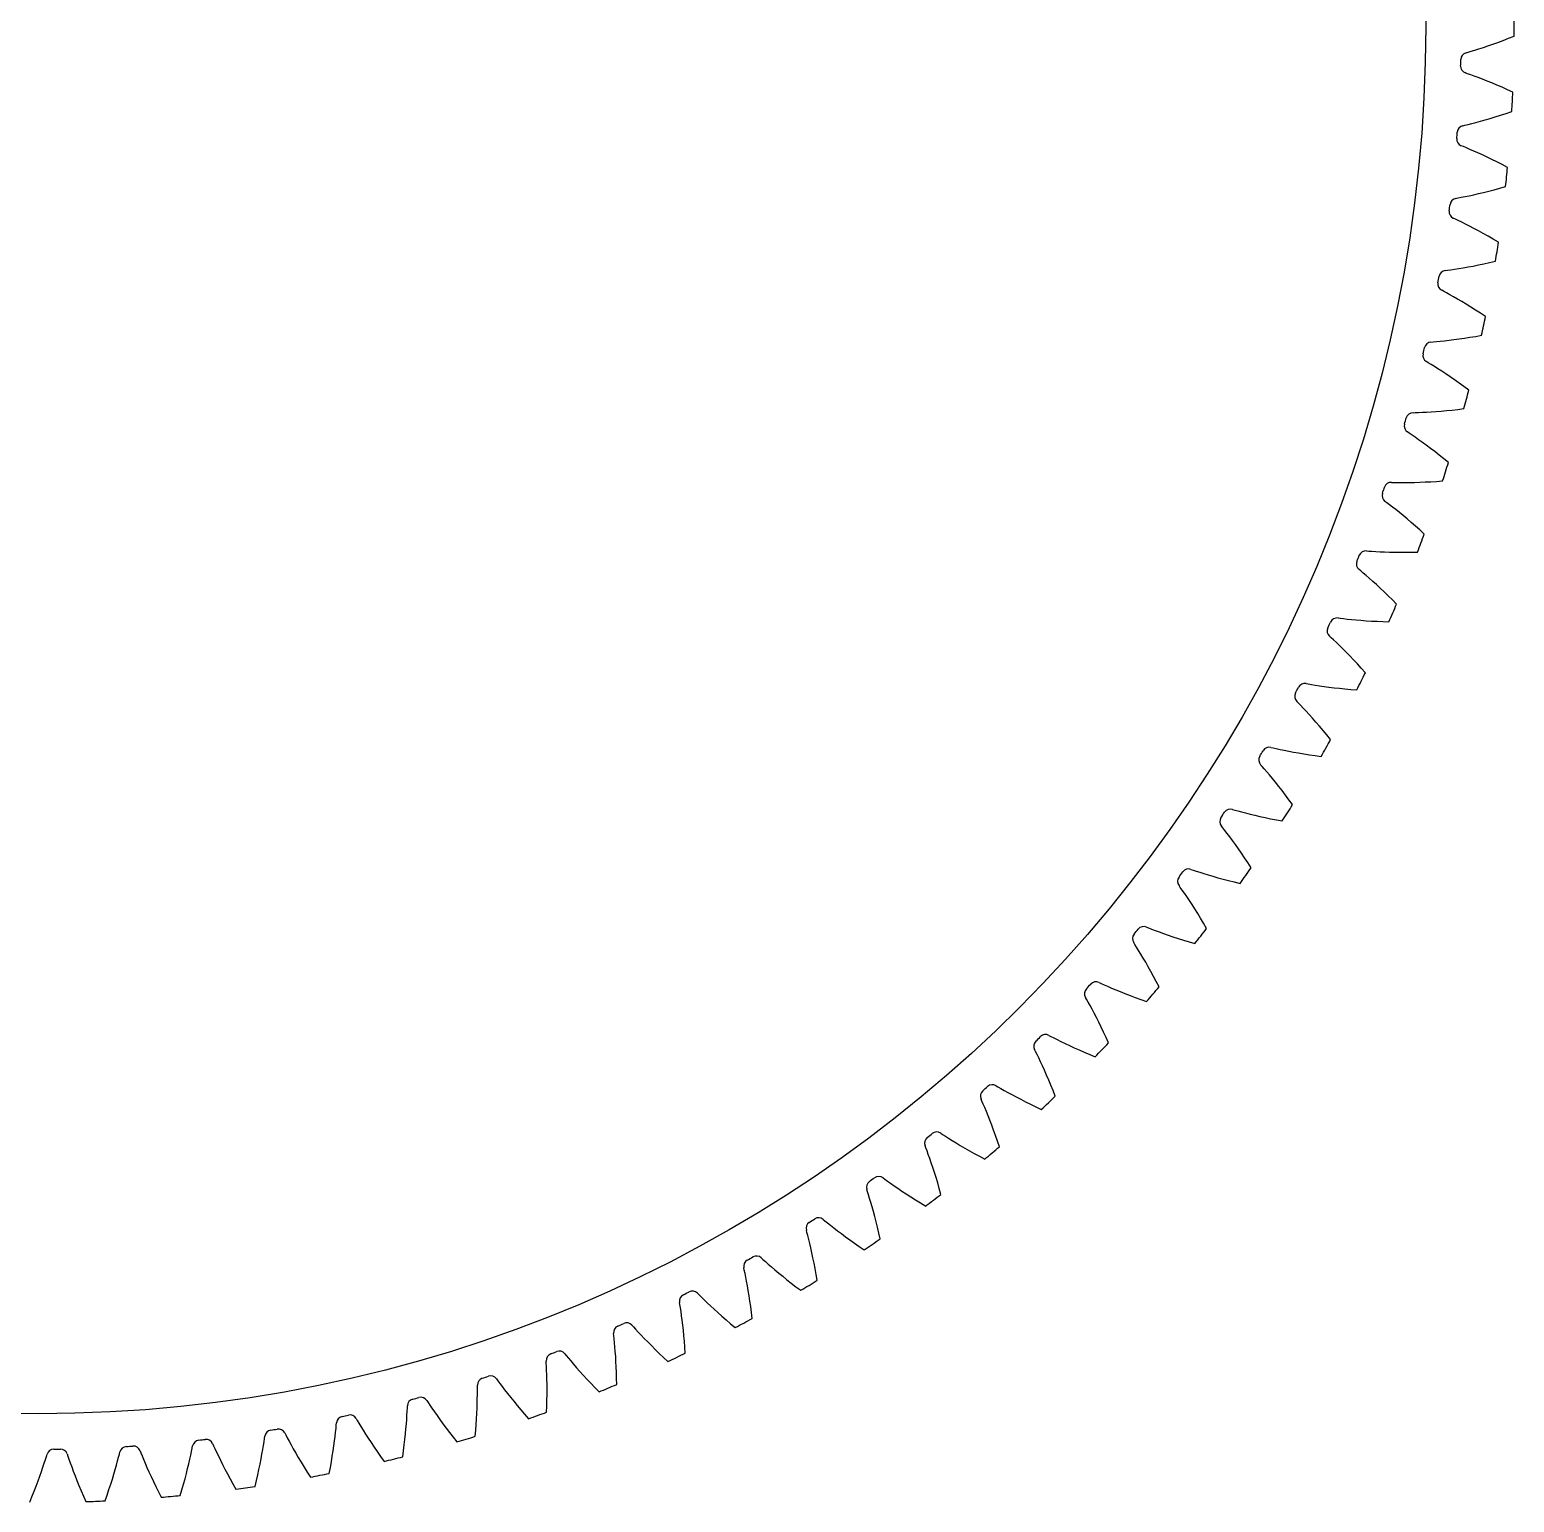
# Model space of a CAD drawing. Header units: millimetres. Extents: x -125 to 125, y -125 to 125.
# Drawn here: x -0.8 to 125, y -125 to -0.3 of the extents above; entities that cross this region are included whole.
import ezdxf

# ---------------------------------------------------------------- set-up
doc = ezdxf.new("R2010")
doc.units = ezdxf.units.MM

msp = doc.modelspace()

# ---------------------------------------------------------------- linework, layer by layer
at = {"layer": 'bore'}
msp.add_circle((0, 0), 117.5, dxfattribs=at)
at = {"layer": 'thin_ring_external'}
for p, q in [((123.612811, -1.34759), (124.059727, -1.180856)), ((124.059727, -1.180856), (124.521616, -1.002841)), ((124.521616, -1.002841), (124.997353, -0.813528)), ((120.908862, -2.237969), (121.090139, -2.182306)), ((121.090139, -2.182306), (121.355124, -2.103502)), ((121.355124, -2.103502), (121.664765, -2.008683)), ((121.664765, -2.008683), (122.00749, -1.90036)), ((122.00749, -1.90036), (122.377096, -1.779643)), ((122.377096, -1.779643), (122.769608, -1.647098)), ((122.769608, -1.647098), (123.182217, -1.503028)), ((123.182217, -1.503028), (123.612811, -1.34759)), ((121.043614, -4.003475), (120.865415, -3.938628)), ((121.304229, -4.095706), (121.043614, -4.003475)), ((121.608625, -4.206212), (121.304229, -4.095706)), ((121.945371, -4.331894), (121.608625, -4.206212)), ((122.308331, -4.471326), (121.945371, -4.331894)), ((122.693564, -4.623739), (122.308331, -4.471326)), ((123.098279, -4.78869), (122.693564, -4.623739)), ((123.520374, -4.965911), (123.098279, -4.78869)), ((123.958193, -5.155248), (123.520374, -4.965911)), ((124.41039, -5.356615), (123.958193, -5.155248)), ((124.87584, -5.569973), (124.41039, -5.356615)), ((123.382756, -7.657576), (123.837603, -7.513879)), ((123.837603, -7.513879), (124.307979, -7.35968)), ((124.307979, -7.35968), (124.792762, -7.194906)), ((120.636871, -8.408728), (120.820754, -8.362394)), ((120.820754, -8.362394), (121.089417, -8.297223)), ((121.089417, -8.297223), (121.403496, -8.218338)), ((121.403496, -8.218338), (121.751304, -8.127656)), ((121.751304, -8.127656), (122.126592, -8.025969)), ((122.126592, -8.025969), (122.52536, -7.913639)), ((122.52536, -7.913639), (122.944788, -7.790825)), ((122.944788, -7.790825), (123.382756, -7.657576)), ((120.6813, -10.178811), (120.506644, -10.10495)), ((120.936865, -10.28423), (120.6813, -10.178811)), ((121.235222, -10.410134), (120.936865, -10.28423)), ((121.565111, -10.552846), (121.235222, -10.410134)), ((121.920478, -10.710629), (121.565111, -10.552846)), ((122.297426, -10.882514), (121.920478, -10.710629)), ((122.693191, -11.067914), (122.297426, -10.882514)), ((123.105686, -11.266457), (122.693191, -11.067914)), ((123.533267, -11.477902), (123.105686, -11.266457)), ((123.974592, -11.702096), (123.533267, -11.477902)), ((124.42854, -11.938941), (123.974592, -11.702096)), ((122.83081, -13.947584), (123.292401, -13.827299)), ((123.292401, -13.827299), (123.770037, -13.697319)), ((123.770037, -13.697319), (124.2626, -13.557513)), ((120.050152, -14.55755), (120.236162, -14.520665)), ((120.236162, -14.520665), (120.507801, -14.469297)), ((120.507801, -14.469297), (120.825499, -14.406552)), ((120.825499, -14.406552), (121.177484, -14.333748)), ((121.177484, -14.333748), (121.557474, -14.251356)), ((121.557474, -14.251356), (121.961458, -14.159534)), ((121.961458, -14.159534), (122.386609, -14.058296)), ((122.386609, -14.058296), (122.83081, -13.947584)), ((120.004142, -16.327593), (119.833485, -16.24491)), ((120.253991, -16.445923), (120.004142, -16.327593)), ((120.54553, -16.586897), (120.253991, -16.445923)), ((120.867702, -16.746267), (120.54553, -16.586897)), ((121.214549, -16.92199), (120.867702, -16.746267)), ((121.582228, -17.112898), (121.214549, -16.92199)), ((121.96801, -17.318264), (121.582228, -17.112898)), ((122.36983, -17.53761), (121.96801, -17.318264)), ((122.786056, -17.770612), (122.36983, -17.53761)), ((123.215358, -18.017047), (122.786056, -17.770612)), ((123.656621, -18.276763), (123.215358, -18.017047)), ((121.958412, -20.201204), (122.425543, -20.104645)), ((122.425543, -20.104645), (122.909192, -19.999224)), ((122.909192, -19.999224), (123.408252, -19.88475)), ((119.150237, -20.668392), (119.337887, -20.641054)), ((119.337887, -20.641054), (119.611795, -20.603623)), ((119.611795, -20.603623), (119.932282, -20.557182)), ((119.932282, -20.557182), (120.287525, -20.502445)), ((120.287525, -20.502445), (120.671227, -20.439562)), ((120.671227, -20.439562), (121.079372, -20.368488)), ((121.079372, -20.368488), (121.509138, -20.289091)), ((121.509138, -20.289091), (121.958412, -20.201204)), ((119.013907, -22.433777), (118.847695, -22.342488)), ((119.257388, -22.56471), (119.013907, -22.433777)), ((119.541348, -22.720387), (119.257388, -22.56471)), ((119.854963, -22.895999), (119.541348, -22.720387)), ((120.192385, -23.089203), (119.854963, -22.895999)), ((120.549837, -23.298636), (120.192385, -23.089203)), ((120.924629, -23.523432), (120.549837, -23.298636)), ((121.314724, -23.763009), (120.924629, -23.523432)), ((121.718511, -24.01696), (121.314724, -23.763009)), ((122.13467, -24.284995), (121.718511, -24.01696)), ((122.562096, -24.566902), (122.13467, -24.284995)), ((120.314663, -26.466953), (120.767839, -26.402122)), ((120.767839, -26.402122), (121.23929, -26.329541)), ((121.23929, -26.329541), (121.727692, -26.248952)), ((121.727692, -26.248952), (122.231946, -26.16011)), ((117.939471, -26.725314), (118.128273, -26.707592)), ((118.128273, -26.707592), (118.403735, -26.684196)), ((118.403735, -26.684196), (118.726175, -26.654179)), ((118.726175, -26.654179), (119.08375, -26.617653)), ((119.08375, -26.617653), (119.470162, -26.574445)), ((119.470162, -26.574445), (119.881403, -26.524303)), ((119.881403, -26.524303), (120.314663, -26.466953)), ((117.713178, -28.481434), (117.551844, -28.381778)), ((117.949656, -28.624629), (117.713178, -28.481434)), ((118.225297, -28.794601), (117.949656, -28.624629)), ((118.529536, -28.985998), (118.225297, -28.794601)), ((118.856652, -29.196179), (118.529536, -28.985998)), ((119.202944, -29.42359), (118.856652, -29.196179)), ((119.565769, -29.667231), (119.202944, -29.42359)), ((119.943123, -29.926414), (119.565769, -29.667231)), ((120.333416, -30.200651), (119.943123, -29.926414)), ((120.735346, -30.489585), (120.333416, -30.200651)), ((121.14782, -30.79295), (120.735346, -30.489585)), ((116.610476, -32.704453), (116.886773, -32.695153)), ((116.886773, -32.695153), (117.210325, -32.68164)), ((117.210325, -32.68164), (117.569299, -32.663419)), ((117.569299, -32.663419), (117.957413, -32.639997)), ((117.957413, -32.639997), (118.370678, -32.610919)), ((118.370678, -32.610919), (118.806301, -32.575767)), ((118.806301, -32.575767), (119.262196, -32.534159)), ((119.262196, -32.534159), (119.736739, -32.485745)), ((119.736739, -32.485745), (120.228618, -32.4302)), ((120.228618, -32.4302), (120.736751, -32.367221)), ((116.421016, -32.712511), (116.610476, -32.704453)), ((116.105349, -34.454786), (115.949314, -34.347022)), ((116.334207, -34.609869), (116.105349, -34.454786)), ((116.600809, -34.793694), (116.334207, -34.609869)), ((116.894878, -35.000376), (116.600809, -34.793694)), ((117.210836, -35.226985), (116.894878, -35.000376)), ((117.545065, -35.471782), (117.210836, -35.226985)), ((117.894976, -35.733631), (117.545065, -35.471782)), ((118.258604, -36.011743), (117.894976, -35.733631)), ((118.634384, -36.305551), (118.258604, -36.011743)), ((119.021037, -36.614632), (118.634384, -36.305551)), ((119.417483, -36.938662), (119.021037, -36.614632)), ((114.598831, -38.614366), (114.788455, -38.615992)), ((114.788455, -38.615992), (115.064867, -38.620812)), ((115.064867, -38.620812), (115.388687, -38.623837)), ((115.388687, -38.623837), (115.748123, -38.623969)), ((115.748123, -38.623969), (116.136926, -38.620396)), ((116.136926, -38.620396), (116.551138, -38.612457)), ((116.551138, -38.612457), (116.987987, -38.599594)), ((116.987987, -38.599594), (117.445412, -38.581319)), ((117.445412, -38.581319), (117.921807, -38.557199)), ((117.921807, -38.557199), (118.415881, -38.526841)), ((118.415881, -38.526841), (118.926567, -38.48989)), ((114.194614, -40.33825), (114.044285, -40.222659)), ((114.415255, -40.504816), (114.194614, -40.33825)), ((114.672123, -40.702015), (114.415255, -40.504816)), ((114.955256, -40.923442), (114.672123, -40.702015)), ((115.259231, -41.165889), (114.955256, -40.923442)), ((115.580524, -41.427432), (115.259231, -41.165889)), ((115.916608, -41.706806), (115.580524, -41.427432)), ((116.265561, -42.003123), (115.916608, -41.706806)), ((116.62585, -42.315735), (116.265561, -42.003123)), ((116.996216, -42.644155), (116.62585, -42.315735)), ((117.3756, -42.988005), (116.996216, -42.644155)), ((112.477671, -44.41548), (112.666965, -44.426787)), ((112.666965, -44.426787), (112.94277, -44.445714)), ((112.94277, -44.445714), (113.266013, -44.465269)), ((113.266013, -44.465269), (113.624973, -44.483755)), ((113.624973, -44.483755), (114.013452, -44.500038)), ((114.013452, -44.500038), (114.427528, -44.51326)), ((114.427528, -44.51326), (114.864465, -44.522719)), ((114.864465, -44.522719), (115.322226, -44.527824)), ((115.322226, -44.527824), (115.799232, -44.52806)), ((115.799232, -44.52806), (116.294211, -44.522971)), ((116.294211, -44.522971), (116.806117, -44.512144)), ((111.985959, -46.116476), (111.841728, -45.99336)), ((112.197807, -46.294091), (111.985959, -46.116476)), ((112.444271, -46.504148), (112.197807, -46.294091)), ((112.715728, -46.739743), (112.444271, -46.504148)), ((113.006927, -46.997395), (112.715728, -46.739743)), ((113.314446, -47.275002), (113.006927, -46.997395)), ((113.635828, -47.571172), (113.314446, -47.275002)), ((113.969195, -47.884921), (113.635828, -47.571172)), ((114.313051, -48.215522), (113.969195, -47.884921)), ((114.666165, -48.562424), (114.313051, -48.215522)), ((115.027497, -48.925197), (114.666165, -48.562424)), ((110.063069, -50.100719), (110.251539, -50.121677)), ((110.251539, -50.121677), (110.526018, -50.154662)), ((110.526018, -50.154662), (110.847841, -50.190697)), ((110.847841, -50.190697), (111.205389, -50.227487)), ((111.205389, -50.227487), (111.59253, -50.263585)), ((111.59253, -50.263585), (112.005391, -50.297932)), ((112.005391, -50.297932), (112.441274, -50.32969)), ((112.441274, -50.32969), (112.898178, -50.358162)), ((112.898178, -50.358162), (113.374549, -50.382754)), ((113.374549, -50.382754), (113.869143, -50.402944)), ((113.869143, -50.402944), (114.380934, -50.41827)), ((109.485145, -51.774389), (109.347389, -51.644069)), ((109.687648, -51.96259), (109.485145, -51.774389)), ((109.923065, -52.184957), (109.687648, -51.96259)), ((110.182137, -52.434106), (109.923065, -52.184957)), ((110.459801, -52.70629), (110.182137, -52.434106)), ((110.752744, -52.999238), (110.459801, -52.70629)), ((111.058584, -53.311431), (110.752744, -52.999238)), ((111.375496, -53.641792), (111.058584, -53.311431)), ((111.702023, -53.98952), (111.375496, -53.641792)), ((112.036964, -54.354), (111.702023, -53.98952)), ((112.379301, -54.73475), (112.036964, -54.354)), ((107.361326, -55.655251), (107.54848, -55.685805)), ((107.54848, -55.685805), (107.820916, -55.732762)), ((107.820916, -55.732762), (108.140479, -55.785183)), ((108.140479, -55.785183), (108.495682, -55.840181)), ((108.495682, -55.840181), (108.880475, -55.896)), ((108.880475, -55.896), (109.291044, -55.951383)), ((109.291044, -55.951383), (109.724737, -56.005356)), ((109.724737, -56.005356), (110.179591, -56.05712)), ((110.179591, -56.05712), (110.654085, -56.106004)), ((110.654085, -56.106004), (111.147003, -56.151423)), ((111.147003, -56.151423), (111.657344, -56.192861)), ((106.698697, -57.297229), (106.567774, -57.160045)), ((106.891326, -57.495524), (106.698697, -57.297229)), ((107.115081, -57.729622), (106.891326, -57.495524)), ((107.361094, -57.991674), (107.115081, -57.729622)), ((107.624498, -58.277681), (107.361094, -57.991674)), ((107.902101, -58.585204), (107.624498, -58.277681)), ((108.191601, -58.912607), (107.902101, -58.585204)), ((108.491231, -59.258719), (108.191601, -58.912607)), ((108.799577, -59.622665), (108.491231, -59.258719)), ((109.11547, -60.003772), (108.799577, -59.622665)), ((109.437919, -60.401505), (109.11547, -60.003772)), ((104.379489, -61.064585), (104.564839, -61.104655)), ((104.564839, -61.104655), (104.834522, -61.165462)), ((104.834522, -61.165462), (105.150992, -61.234131)), ((105.150992, -61.234131), (105.502923, -61.307195)), ((105.502923, -61.307195), (105.884364, -61.382588)), ((105.884364, -61.382588), (106.291569, -61.458863)), ((106.291569, -61.458863), (106.721941, -61.53491)), ((106.721941, -61.53491), (107.173558, -61.609832)), ((107.173558, -61.609832), (107.644937, -61.68288)), ((103.633884, -62.670587), (103.510137, -62.526897)), ((103.816136, -62.878459), (103.633884, -62.670587)), ((104.027647, -63.123676), (103.816136, -62.878459)), ((107.644937, -61.68288), (108.134893, -61.753408)), ((108.134893, -61.753408), (108.642452, -61.82085)), ((104.259959, -63.397949), (104.027647, -63.123676)), ((104.508415, -63.697032), (104.259959, -63.397949)), ((104.769953, -64.018329), (104.508415, -63.697032)), ((105.042358, -64.360086), (104.769953, -64.018329)), ((105.323925, -64.721046), (105.042358, -64.360086)), ((105.613286, -65.100262), (105.323925, -64.721046)), ((105.909307, -65.497001), (105.613286, -65.100262)), ((101.125338, -66.314609), (101.3084, -66.36409)), ((101.3084, -66.36409), (101.574627, -66.438588)), ((101.574627, -66.438588), (101.887177, -66.523327)), ((101.887177, -66.523327), (102.234919, -66.614265)), ((102.234919, -66.614265), (102.612012, -66.709037)), ((106.211027, -65.91068), (105.909307, -65.497001)), ((100.298702, -67.880444), (100.182453, -67.730623)), ((100.470103, -68.097351), (100.298702, -67.880444)), ((102.612012, -66.709037), (103.014792, -66.806004)), ((103.014792, -66.806004), (103.440719, -66.903927)), ((103.440719, -66.903927), (103.887921, -67.001811)), ((103.887921, -67.001811), (104.354956, -67.098833)), ((104.354956, -67.098833), (104.840671, -67.194286)), ((104.840671, -67.194286), (105.344125, -67.287557)), ((100.668816, -68.353049), (100.470103, -68.097351)), ((100.886821, -68.638825), (100.668816, -68.353049)), ((101.119681, -68.950204), (100.886821, -68.638825)), ((101.364473, -69.284436), (101.119681, -68.950204)), ((101.619072, -69.639657), (101.364473, -69.284436)), ((101.881841, -70.014523), (101.619072, -69.639657)), ((102.151461, -70.408019), (101.881841, -70.014523)), ((102.426839, -70.819356), (102.151461, -70.408019)), ((97.607362, -71.391625), (97.787659, -71.450389)), ((97.787659, -71.450389), (98.049735, -71.538383)), ((98.049735, -71.538383), (98.357551, -71.638971)), ((98.357551, -71.638971), (98.700195, -71.747546)), ((102.707042, -71.247901), (102.426839, -70.819356)), ((96.701852, -72.91321), (96.593405, -72.757648)), ((96.861954, -73.138585), (96.701852, -72.91321)), ((98.700195, -71.747546), (99.071958, -71.861449)), ((99.071958, -71.861449), (99.469261, -71.978856)), ((99.469261, -71.978856), (99.889632, -72.098399)), ((99.889632, -72.098399), (100.331253, -72.21899)), ((100.331253, -72.21899), (100.792725, -72.339732)), ((100.792725, -72.339732), (101.272933, -72.459862)), ((101.272933, -72.459862), (101.770967, -72.578718)), ((97.047353, -73.404096), (96.861954, -73.138585)), ((97.25048, -73.700631), (97.047353, -73.404096)), ((97.467138, -74.023494), (97.25048, -73.700631)), ((97.694545, -74.369789), (97.467138, -74.023494)), ((97.930674, -74.737547), (97.694545, -74.369789)), ((98.173959, -75.12534), (97.930674, -74.737547)), ((98.423135, -75.53209), (98.173959, -75.12534)), ((93.83474, -76.282389), (94.011801, -76.350282)), ((94.011801, -76.350282), (94.269042, -76.451543)), ((94.269042, -76.451543), (94.57132, -76.567717)), ((94.57132, -76.567717), (94.907974, -76.693646)), ((94.907974, -76.693646), (95.273436, -76.826383)), ((98.67715, -75.956952), (98.423135, -75.53209)), ((98.935107, -76.399245), (98.67715, -75.956952)), ((92.852718, -77.755752), (92.752356, -77.594857)), ((93.001104, -77.989009), (92.852718, -77.755752)), ((95.273436, -76.826383), (95.664225, -76.963923)), ((95.664225, -76.963923), (96.077945, -77.104775)), ((96.077945, -77.104775), (96.512832, -77.247758)), ((96.512832, -77.247758), (96.967537, -77.391906)), ((96.967537, -77.391906), (97.440984, -77.536399)), ((97.440984, -77.536399), (97.9323, -77.680529)), ((93.172703, -78.26364), (93.001104, -77.989009)), ((93.360425, -78.57016), (93.172703, -78.26364)), ((93.560314, -78.903664), (93.360425, -78.57016)), ((93.769742, -79.261119), (93.560314, -78.903664)), ((93.986785, -79.640454), (93.769742, -79.261119)), ((94.209952, -80.040164), (93.986785, -79.640454)), ((94.438035, -80.459107), (94.209952, -80.040164)), ((94.670025, -80.896384), (94.438035, -80.459107)), ((89.817314, -80.97414), (89.990677, -81.050986)), ((89.990677, -81.050986), (90.242412, -81.16525)), ((90.242412, -81.16525), (90.538364, -81.296706)), ((90.538364, -81.296706), (90.868149, -81.439661)), ((90.868149, -81.439661), (91.226356, -81.590885)), ((91.226356, -81.590885), (91.609613, -81.748201)), ((91.609613, -81.748201), (92.015601, -81.909993)), ((94.905061, -81.351272), (94.670025, -80.896384)), ((88.761342, -82.395439), (88.669326, -82.229629)), ((88.897624, -82.635968), (88.761342, -82.395439)), ((89.054977, -82.919003), (88.897624, -82.635968)), ((89.226802, -83.234708), (89.054977, -82.919003)), ((92.015601, -81.909993), (92.442621, -82.074995)), ((92.442621, -82.074995), (92.889371, -82.242172)), ((92.889371, -82.242172), (93.354823, -82.410651)), ((93.354823, -82.410651), (93.838139, -82.57968)), ((89.409402, -83.577984), (89.226802, -83.234708)), ((89.600305, -83.945666), (89.409402, -83.577984)), ((89.797696, -84.335589), (89.600305, -83.945666)), ((85.565565, -85.454639), (85.734778, -85.540237)), ((90.000162, -84.746172), (89.797696, -84.335589)), ((90.206556, -85.176215), (90.000162, -84.746172)), ((90.415916, -85.624767), (90.206556, -85.176215)), ((84.438398, -86.820166), (84.354968, -86.649874)), ((85.734778, -85.540237), (85.98035, -85.667206)), ((85.98035, -85.667206), (86.269204, -85.813602)), ((86.269204, -85.813602), (86.591259, -85.973209)), ((86.591259, -85.973209), (86.941278, -86.142527)), ((86.941278, -86.142527), (87.316002, -86.319206)), ((87.316002, -86.319206), (87.713199, -86.501517)), ((87.713199, -86.501517), (88.131236, -86.688108)), ((88.131236, -86.688108), (88.568868, -86.877879)), ((90.627418, -86.091063), (90.415916, -85.624767)), ((84.56222, -87.06734), (84.438398, -86.820166)), ((84.704916, -87.35804), (84.56222, -87.06734)), ((84.860397, -87.682107), (84.704916, -87.35804)), ((85.025231, -88.034259), (84.860397, -87.682107)), ((85.197111, -88.411209), (85.025231, -88.034259)), ((88.568868, -86.877879), (89.025111, -87.069904)), ((89.025111, -87.069904), (89.499165, -87.263391)), ((85.374335, -88.810701), (85.197111, -88.411209)), ((85.555572, -89.231088), (85.374335, -88.810701)), ((85.739738, -89.671107), (85.555572, -89.231088)), ((81.090585, -89.712197), (81.255207, -89.806323)), ((81.255207, -89.806323), (81.493975, -89.945665)), ((81.493975, -89.945665), (81.774977, -90.10662)), ((81.774977, -90.10662), (82.088463, -90.282463)), ((82.088463, -90.282463), (82.429379, -90.469432)), ((82.429379, -90.469432), (82.794593, -90.665014)), ((85.925922, -90.129765), (85.739738, -89.671107)), ((86.113339, -90.606252), (85.925922, -90.129765)), ((79.895164, -91.018389), (79.820538, -90.844059)), ((80.006204, -91.271562), (79.895164, -91.018389)), ((80.13387, -91.569169), (80.006204, -91.271562)), ((80.272602, -91.900753), (80.13387, -91.569169)), ((82.794593, -90.665014), (83.181963, -90.867369)), ((83.181963, -90.867369), (83.589928, -91.075062)), ((83.589928, -91.075062), (84.017299, -91.28693)), ((84.017299, -91.28693), (84.463141, -91.502001)), ((84.463141, -91.502001), (84.926698, -91.719442)), ((80.419239, -92.260862), (80.272602, -91.900753)), ((80.571647, -92.646097), (80.419239, -92.260862)), ((80.728242, -93.054117), (80.571647, -92.646097)), ((80.887778, -93.483209), (80.728242, -93.054117)), ((76.404049, -93.735706), (76.56365, -93.838115)), ((76.56365, -93.838115), (76.794992, -93.989467)), ((76.794992, -93.989467), (77.067409, -94.16456)), ((77.067409, -94.16456), (77.371507, -94.356181)), ((81.049236, -93.932059), (80.887778, -93.483209)), ((81.211757, -94.399624), (81.049236, -93.932059)), ((75.143492, -94.979155), (75.077865, -94.801242)), ((75.24146, -95.237668), (75.143492, -94.979155)), ((75.353764, -95.541406), (75.24146, -95.237668)), ((75.475383, -95.87964), (75.353764, -95.541406)), ((77.371507, -94.356181), (77.702432, -94.560313)), ((77.702432, -94.560313), (78.057183, -94.774288)), ((78.057183, -94.774288), (78.433715, -94.996158)), ((78.433715, -94.996158), (78.830543, -95.224411)), ((78.830543, -95.224411), (79.246539, -95.457825)), ((79.246539, -95.457825), (79.680818, -95.69538)), ((81.3746, -94.885059), (81.211757, -94.399624)), ((75.603442, -96.246767), (75.475383, -95.87964)), ((75.735981, -96.639281), (75.603442, -96.246767)), ((75.871538, -97.054765), (75.735981, -96.639281)), ((79.680818, -95.69538), (80.132667, -95.936206)), ((71.518183, -97.51467), (71.672347, -97.625094)), ((71.672347, -97.625094), (71.895659, -97.788061)), ((71.895659, -97.788061), (72.158781, -97.976835)), ((72.158781, -97.976835), (72.452698, -98.183733)), ((76.008956, -97.491444), (75.871538, -97.054765)), ((76.147285, -97.947952), (76.008956, -97.491444)), ((76.28572, -98.423206), (76.147285, -97.947952)), ((70.19578, -98.692132), (70.139323, -98.511099)), ((70.28042, -98.95531), (70.19578, -98.692132)), ((70.377068, -99.264385), (70.28042, -98.95531)), ((70.481259, -99.608388), (70.377068, -99.264385)), ((72.452698, -98.183733), (72.772768, -98.404497)), ((72.772768, -98.404497), (73.11613, -98.636307)), ((73.11613, -98.636307), (73.480843, -98.877113)), ((73.480843, -98.877113), (73.865498, -99.125331)), ((73.865498, -99.125331), (74.269033, -99.379681)), ((76.423564, -98.916322), (76.28572, -98.423206)), ((70.590405, -99.981575), (70.481259, -99.608388)), ((70.702729, -100.380345), (70.590405, -99.981575)), ((70.816894, -100.802209), (70.702729, -100.380345)), ((74.269033, -99.379681), (74.690615, -99.639101)), ((74.690615, -99.639101), (75.129579, -99.902685)), ((66.445735, -101.039228), (66.594059, -101.15738)), ((66.594059, -101.15738), (66.808759, -101.331537)), ((66.808759, -101.331537), (67.061898, -101.5335)), ((67.061898, -101.5335), (67.344867, -101.755136)), ((67.344867, -101.755136), (67.653248, -101.991954)), ((70.931836, -101.245334), (70.816894, -100.802209)), ((71.046675, -101.70831), (70.931836, -101.245334)), ((71.160662, -102.190012), (71.046675, -101.70831)), ((65.064934, -102.147632), (65.017795, -101.963953)), ((65.136026, -102.414788), (65.064934, -102.147632)), ((65.216767, -102.728395), (65.136026, -102.414788)), ((65.303257, -103.07727), (65.216767, -102.728395)), ((65.393205, -103.455543), (65.303257, -103.07727)), ((67.653248, -101.991954), (67.984326, -102.240994)), ((67.984326, -102.240994), (68.336267, -102.500109)), ((68.336267, -102.500109), (68.707746, -102.767644)), ((68.707746, -102.767644), (69.097768, -103.042267)), ((69.097768, -103.042267), (69.505554, -103.322875)), ((71.273148, -102.689524), (71.160662, -102.190012)), ((61.199937, -104.300187), (61.342035, -104.425759)), ((65.485021, -103.859528), (65.393205, -103.455543)), ((65.577497, -104.286671), (65.485021, -103.859528)), ((65.669662, -104.735087), (65.577497, -104.286671)), ((69.505554, -103.322875), (69.930486, -103.608528)), ((59.764342, -105.33664), (59.726643, -105.150794)), ((59.8217, -105.607078), (59.764342, -105.33664)), ((59.886322, -105.924399), (59.8217, -105.607078)), ((61.342035, -104.425759), (61.547562, -104.610651)), ((61.547562, -104.610651), (61.790059, -104.825276)), ((61.790059, -104.825276), (62.061342, -105.061071)), ((62.061342, -105.061071), (62.357228, -105.313327)), ((62.357228, -105.313327), (62.675159, -105.578947)), ((62.675159, -105.578947), (63.01341, -105.855694)), ((65.760712, -105.203322), (65.669662, -104.735087)), ((65.849955, -105.690217), (65.760712, -105.203322)), ((59.954886, -106.277235), (59.886322, -105.924399)), ((60.025402, -106.659607), (59.954886, -106.277235)), ((60.096471, -107.067753), (60.025402, -106.659607)), ((63.01341, -105.855694), (63.370744, -106.141847)), ((63.370744, -106.141847), (63.746234, -106.436027)), ((63.746234, -106.436027), (64.139161, -106.737091)), ((64.139161, -106.737091), (64.548953, -107.044069)), ((65.936788, -106.194821), (65.849955, -105.690217)), ((54.307832, -108.250837), (54.279671, -108.063309)), ((55.794476, -107.289038), (55.929977, -107.421702)), ((55.929977, -107.421702), (56.125795, -107.616847)), ((56.125795, -107.616847), (56.357017, -107.843574)), ((56.357017, -107.843574), (56.615906, -108.092914)), ((56.615906, -108.092914), (56.898526, -108.359948)), ((60.167015, -107.499061), (60.096471, -107.067753)), ((60.236164, -107.951598), (60.167015, -107.499061)), ((60.303186, -108.423872), (60.236164, -107.951598)), ((54.351306, -108.523851), (54.307832, -108.250837)), ((54.399641, -108.844058), (54.351306, -108.523851)), ((54.450099, -109.199934), (54.399641, -108.844058)), ((54.501, -109.585408), (54.450099, -109.199934)), ((56.898526, -108.359948), (57.202479, -108.641456)), ((57.202479, -108.641456), (57.526158, -108.935113)), ((57.526158, -108.935113), (57.868415, -109.239139)), ((57.868415, -109.239139), (58.228394, -109.552108)), ((60.367452, -108.914688), (60.303186, -108.423872)), ((60.428407, -109.423067), (60.367452, -108.914688)), ((50.243453, -109.997985), (50.372003, -110.137394)), ((50.372003, -110.137394), (50.557602, -110.342284)), ((50.557602, -110.342284), (50.776945, -110.580521)), ((50.776945, -110.580521), (51.022765, -110.842755)), ((54.551135, -109.996651), (54.501, -109.585408)), ((54.599565, -110.430998), (54.551135, -109.996651)), ((54.645517, -110.886476), (54.599565, -110.430998)), ((58.228394, -109.552108), (58.605436, -109.872842)), ((58.605436, -109.872842), (58.999019, -110.200344)), ((48.709638, -110.88262), (48.691089, -110.693898)), ((48.739115, -111.157498), (48.709638, -110.88262)), ((48.771038, -111.479755), (48.739115, -111.157498)), ((48.803259, -111.837743), (48.771038, -111.479755)), ((48.83441, -112.225314), (48.803259, -111.837743)), ((51.022765, -110.842755), (51.291381, -111.123872)), ((51.291381, -111.123872), (51.580564, -111.420532)), ((51.580564, -111.420532), (51.888827, -111.730333)), ((51.888827, -111.730333), (52.215113, -112.051439)), ((54.688337, -111.361555), (54.645517, -110.886476)), ((54.727457, -111.855013), (54.688337, -111.361555)), ((54.762374, -112.365842), (54.727457, -111.855013)), ((42.984367, -113.225123), (42.975478, -113.0357)), ((44.561351, -112.41996), (44.682615, -112.565751)), ((44.682615, -112.565751), (44.85751, -112.77985)), ((44.85751, -112.77985), (45.064402, -113.028976)), ((45.064402, -113.028976), (45.296512, -113.303419)), ((48.863482, -112.63858), (48.83441, -112.225314)), ((48.889671, -113.074833), (48.863482, -112.63858)), ((48.912306, -113.532063), (48.889671, -113.074833)), ((52.215113, -112.051439), (52.558643, -112.38238)), ((52.558643, -112.38238), (52.918816, -112.721947)), ((52.918816, -112.721947), (53.295163, -113.069119)), ((42.99977, -113.501148), (42.984367, -113.225123)), ((43.015196, -113.824614), (42.99977, -113.501148)), ((43.029096, -114.183781), (43.015196, -113.824614)), ((43.040417, -114.572436), (43.029096, -114.183781)), ((45.296512, -113.303419), (45.550424, -113.597885)), ((45.550424, -113.597885), (45.824082, -113.908924)), ((45.824082, -113.908924), (46.116123, -114.234062)), ((46.116123, -114.234062), (46.425589, -114.571409)), ((48.930812, -114.00871), (48.912306, -113.532063)), ((48.944685, -114.503521), (48.930812, -114.00871)), ((37.146954, -115.272235), (37.147749, -115.082605)), ((37.148243, -115.548686), (37.146954, -115.272235)), ((37.147133, -115.872518), (37.148243, -115.548686)), ((38.762993, -114.548643), (38.876655, -114.700436)), ((38.876655, -114.700436), (39.04039, -114.923186)), ((39.04039, -114.923186), (39.234292, -115.182552)), ((39.234292, -115.182552), (39.452086, -115.468488)), ((39.452086, -115.468488), (39.690631, -115.775535)), ((43.04835, -114.986648), (43.040417, -114.572436)), ((43.052229, -115.423669), (43.04835, -114.986648)), ((43.051488, -115.881458), (43.052229, -115.423669)), ((46.425589, -114.571409), (46.751772, -114.919459)), ((46.751772, -114.919459), (47.094136, -115.276974)), ((47.094136, -115.276974), (47.452266, -115.642909)), ((48.953473, -115.015466), (48.944685, -114.503521)), ((31.212629, -117.018614), (31.223106, -116.829273)), ((32.863508, -116.378482), (32.96927, -116.535881)), ((32.96927, -116.535881), (33.121418, -116.766701)), ((33.121418, -116.766701), (33.301823, -117.035629)), ((37.120909, -117.034728), (37.134137, -116.620652)), ((37.134137, -116.620652), (37.142675, -116.231926)), ((37.142675, -116.231926), (37.147133, -115.872518)), ((39.690631, -115.775535), (39.94805, -116.100142)), ((39.94805, -116.100142), (40.223108, -116.439767)), ((40.223108, -116.439767), (40.514945, -116.792475)), ((40.514945, -116.792475), (40.822931, -117.156726)), ((43.016858, -117.365028), (43.034222, -116.853302)), ((43.034222, -116.853302), (43.045632, -116.358428)), ((43.045632, -116.358428), (43.051488, -115.881458)), ((26.878285, -117.904704), (26.975873, -118.067297)), ((26.975873, -118.067297), (27.116036, -118.305585)), ((31.130978, -118.364618), (31.159354, -117.976835)), ((31.159354, -117.976835), (31.182157, -117.618123)), ((31.182157, -117.618123), (31.199801, -117.29477)), ((31.199801, -117.29477), (31.212629, -117.018614)), ((33.301823, -117.035629), (33.504733, -117.332313)), ((33.504733, -117.332313), (33.727289, -117.65114)), ((33.727289, -117.65114), (33.967797, -117.988467)), ((33.967797, -117.988467), (34.225156, -118.341694)), ((37.048151, -118.404581), (37.078353, -117.928532)), ((37.078353, -117.928532), (37.102468, -117.471378)), ((37.102468, -117.471378), (37.120909, -117.034728)), ((40.822931, -117.156726), (41.146594, -117.531257)), ((41.146594, -117.531257), (41.485571, -117.915001)), ((19.115383, -119.591749), (19.145116, -119.404463)), ((20.822939, -119.123325), (20.912098, -119.290689)), ((20.912098, -119.290689), (21.039911, -119.535823)), ((25.046601, -119.799785), (25.094741, -119.413956)), ((25.094741, -119.413956), (25.135831, -119.056877)), ((25.135831, -119.056877), (25.169962, -118.734846)), ((25.169962, -118.734846), (25.196874, -118.459706)), ((25.196874, -118.459706), (25.217005, -118.271146)), ((27.116036, -118.305585), (27.282474, -118.583373)), ((27.282474, -118.583373), (27.46997, -118.890032)), ((27.46997, -118.890032), (27.675956, -119.219806)), ((27.675956, -119.219806), (27.898927, -119.568973)), ((31.008486, -119.667944), (31.055912, -119.212617)), ((31.055912, -119.212617), (31.096624, -118.777479)), ((31.096624, -118.777479), (31.130978, -118.364618)), ((34.225156, -118.341694), (34.498603, -118.708843)), ((34.498603, -118.708843), (34.787588, -119.088345)), ((34.787588, -119.088345), (35.091705, -119.478913)), ((35.091705, -119.478913), (35.410646, -119.879465)), ((36.968017, -119.408399), (37.011487, -118.898227)), ((37.011487, -118.898227), (37.048151, -118.404581)), ((6.818788, -120.917693), (6.867467, -120.734416)), ((8.565214, -120.625861), (8.636838, -120.801446)), ((12.862393, -120.999623), (12.92919, -120.682753)), ((12.92919, -120.682753), (12.984023, -120.411791)), ((12.984023, -120.411791), (13.02328, -120.226268)), ((14.713269, -120.031167), (14.793766, -120.202865)), ((14.793766, -120.202865), (14.908896, -120.454205)), ((14.908896, -120.454205), (15.046135, -120.74752)), ((15.046135, -120.74752), (15.201378, -121.071702)), ((18.896881, -120.922407), (18.964659, -120.53954)), ((18.964659, -120.53954), (19.023928, -120.185024)), ((19.023928, -120.185024), (19.074458, -119.865157)), ((19.074458, -119.865157), (19.115383, -119.591749)), ((21.039911, -119.535823), (21.191949, -119.821748)), ((21.191949, -119.821748), (21.363542, -120.137579)), ((21.363542, -120.137579), (21.552421, -120.477441)), ((21.552421, -120.477441), (21.757272, -120.837538)), ((24.857721, -121.095155), (24.928334, -120.642844)), ((24.928334, -120.642844), (24.991212, -120.210353)), ((24.991212, -120.210353), (25.046601, -119.799785)), ((27.898927, -119.568973), (28.137914, -119.93488)), ((28.137914, -119.93488), (28.392257, -120.315513)), ((28.392257, -120.315513), (28.661488, -120.709276)), ((28.661488, -120.709276), (28.945266, -121.114863)), ((30.822731, -121.140246), (30.892193, -120.632959)), ((30.892193, -120.632959), (30.954016, -120.141829)), ((30.954016, -120.141829), (31.008486, -119.667944)), ((0.342126, -122.021809), (0.454817, -121.680496)), ((0.454817, -121.680496), (0.553583, -121.37209)), ((0.553583, -121.37209), (0.635764, -121.108134)), ((0.635764, -121.108134), (0.693738, -120.927582)), ((2.394813, -120.905857), (2.457379, -121.084869)), ((2.457379, -121.084869), (2.546274, -121.346641)), ((2.546274, -121.346641), (2.652884, -121.652423)), ((2.652884, -121.652423), (2.774255, -121.990747)), ((2.774255, -121.990747), (2.90904, -122.355458)), ((6.465714, -122.219128), (6.572186, -121.845169)), ((6.572186, -121.845169), (6.667302, -121.498547)), ((6.667302, -121.498547), (6.750192, -121.185501)), ((6.750192, -121.185501), (6.818788, -120.917693)), ((8.636838, -120.801446), (8.738984, -121.058337)), ((8.738984, -121.058337), (8.861068, -121.358277)), ((8.861068, -121.358277), (8.999556, -121.689962)), ((8.999556, -121.689962), (9.152788, -122.047315)), ((12.600888, -122.132335), (12.697861, -121.729557)), ((12.697861, -121.729557), (12.7851, -121.350649)), ((12.7851, -121.350649), (12.862393, -120.999623)), ((15.201378, -121.071702), (15.372657, -121.420765)), ((15.372657, -121.420765), (15.558854, -121.790852)), ((15.558854, -121.790852), (15.759277, -122.179225)), ((18.642105, -122.206444), (18.735721, -121.758328)), ((18.735721, -121.758328), (18.8206, -121.329611)), ((18.8206, -121.329611), (18.896881, -120.922407)), ((21.757272, -120.837538), (21.977264, -121.215171)), ((21.977264, -121.215171), (22.211839, -121.608294)), ((22.211839, -121.608294), (22.460613, -122.01529)), ((24.692306, -122.052974), (24.779125, -121.565642)), ((24.779125, -121.565642), (24.857721, -121.095155)), ((28.945266, -121.114863), (29.243338, -121.531178)), ((-0.231099, -123.61994), (-0.070175, -123.191367)), ((-0.070175, -123.191367), (0.079152, -122.780631)), ((0.079152, -122.780631), (0.216699, -122.389843)), ((0.216699, -122.389843), (0.342126, -122.021809)), ((2.90904, -122.355458), (3.056522, -122.742606)), ((3.056522, -122.742606), (3.21629, -123.149394)), ((3.21629, -123.149394), (3.388107, -123.573718)), ((6.08131, -123.470485), (6.220141, -123.034254)), ((6.220141, -123.034254), (6.348301, -122.616429)), ((6.348301, -122.616429), (6.465714, -122.219128)), ((9.152788, -122.047315), (9.319845, -122.426427)), ((9.319845, -122.426427), (9.500176, -122.824527)), ((9.500176, -122.824527), (9.693435, -123.239524)), ((9.693435, -123.239524), (9.899403, -123.66977)), ((12.251684, -123.458926), (12.377854, -122.998909)), ((12.377854, -122.998909), (12.494229, -122.556158)), ((12.494229, -122.556158), (12.600888, -122.132335)), ((15.759277, -122.179225), (15.973474, -122.583813)), ((15.973474, -122.583813), (16.201141, -123.002981)), ((16.201141, -123.002981), (16.442074, -123.435395)), ((18.307161, -123.652124), (18.427999, -123.154567)), ((18.427999, -123.154567), (18.539588, -122.672303)), ((18.539588, -122.672303), (18.642105, -122.206444)), ((22.460613, -122.01529), (22.723311, -122.434838)), ((22.723311, -122.434838), (22.999738, -122.86583)), ((24.597032, -122.556053), (24.692306, -122.052974)), ((-0.782799, -124.997549), (-0.587426, -124.524268)), ((-0.587426, -124.524268), (-0.403527, -124.06469)), ((-0.403527, -124.06469), (-0.231099, -123.61994)), ((3.388107, -123.573718), (3.571838, -124.013919)), ((3.571838, -124.013919), (3.767413, -124.468651)), ((3.767413, -124.468651), (3.97481, -124.936788)), ((5.600671, -124.874467), (5.771623, -124.391828)), ((5.771623, -124.391828), (5.931816, -123.923459)), ((5.931816, -123.923459), (6.08131, -123.470485)), ((9.899403, -123.66977), (10.117942, -124.113922)), ((10.117942, -124.113922), (10.348971, -124.570859)), ((11.96953, -124.425602), (12.115615, -123.934863)), ((12.115615, -123.934863), (12.251684, -123.458926)), ((16.442074, -123.435395), (16.696134, -123.879938))]:
    msp.add_line(p, q, dxfattribs=at)
for centre, radius, start, end in [((0, 0), 125, 359.627104, 0.372896), ((121.067239, -2.816689), 0.6, 105.305266, 178.667226), ((121.053135, -3.36875), 0.6, 178.405945, 251.767905), ((0, 0), 120.5, 358.405945, 358.667226), ((0, 0), 125, 356.700274, 357.446067), ((120.765491, -8.99478), 0.6, 102.378436, 175.740397), ((120.723218, -9.545401), 0.6, 175.479116, 248.841076), ((0, 0), 120.5, 355.479116, 355.740397), ((0, 0), 125, 353.773445, 354.519238), ((0, 0), 120.5, 352.552286, 352.813567), ((120.148681, -15.149405), 0.6, 99.451607, 172.813567), ((120.078347, -15.697149), 0.6, 172.552286, 245.914247), ((0, 0), 125, 350.846616, 351.592408), ((0, 0), 120.5, 349.625457, 349.886738), ((119.218416, -21.264506), 0.6, 96.524778, 169.886738), ((119.120206, -21.807944), 0.6, 169.625457, 242.987417), ((0, 0), 125, 347.919787, 348.665579), ((0, 0), 120.5, 346.698628, 346.959909), ((117.977124, -27.324131), 0.6, 93.597949, 166.959909), ((117.851294, -27.861846), 0.6, 166.698628, 240.060588), ((0, 0), 125, 344.992957, 345.73875), ((116.274922, -33.843058), 0.6, 163.771799, 237.133759), ((0, 0), 120.5, 343.771799, 344.033079), ((116.428044, -33.31247), 0.6, 90.671119, 164.033079), ((0, 0), 125, 342.066128, 342.811921), ((114.575215, -39.213901), 0.6, 87.74429, 161.10625), ((114.395201, -39.735979), 0.6, 160.844969, 234.206929), ((0, 0), 120.5, 340.844969, 341.10625), ((0, 0), 125, 339.139299, 339.885091), ((0, 0), 120.5, 337.91814, 338.179421), ((112.423473, -45.013027), 0.6, 84.817461, 158.179421), ((112.217036, -45.525232), 0.6, 157.91814, 231.2801), ((0, 0), 125, 336.21247, 336.958262), ((109.978432, -50.69472), 0.6, 81.890632, 155.252592), ((109.74611, -51.195716), 0.6, 154.991311, 228.353271), ((0, 0), 120.5, 334.991311, 335.252592), ((0, 0), 125, 333.28564, 334.031433), ((106.988869, -56.732635), 0.6, 152.064482, 225.426442), ((0, 0), 120.5, 332.064482, 332.325762), ((107.246468, -56.244155), 0.6, 78.963802, 152.325762), ((0, 0), 120.5, 329.137652, 329.398933), ((104.234712, -61.646856), 0.6, 76.036973, 149.398933), ((0, 0), 125, 330.358811, 331.104604), ((103.952506, -62.121546), 0.6, 149.137652, 222.499612), ((0, 0), 120.5, 326.210823, 326.472104), ((100.951018, -66.888728), 0.6, 73.110144, 146.472104), ((0, 0), 125, 327.431982, 328.177774), ((100.644943, -67.348389), 0.6, 146.210823, 219.572783), ((0, 0), 120.5, 323.283994, 323.545275), ((97.403955, -71.956094), 0.6, 70.183314, 143.545275), ((0, 0), 125, 324.505153, 325.250945), ((97.074809, -72.399527), 0.6, 143.283994, 216.645954), ((0, 0), 120.5, 320.357164, 320.618445), ((93.602776, -76.835735), 0.6, 67.256485, 140.618445), ((0, 0), 125, 321.578323, 322.324116), ((93.251417, -77.261783), 0.6, 140.357164, 213.719125), ((89.184744, -81.922473), 0.6, 137.430335, 210.792295), ((0, 0), 120.5, 317.430335, 317.691616), ((89.557399, -81.514921), 0.6, 64.329656, 137.691616), ((0, 0), 125, 318.651494, 319.397286), ((85.278376, -85.981443), 0.6, 61.402827, 134.764787), ((84.885397, -86.369435), 0.6, 134.503506, 207.865466), ((0, 0), 120.5, 314.503506, 314.764787), ((0, 0), 125, 315.724665, 316.470457), ((80.364594, -90.59107), 0.6, 131.576677, 204.938637), ((0, 0), 120.5, 311.576677, 311.837958), ((80.776872, -90.22365), 0.6, 58.475997, 131.837958), ((0, 0), 125, 312.797835, 313.543628), ((75.634129, -94.576363), 0.6, 128.649847, 202.011807), ((0, 0), 120.5, 308.649847, 308.911128), ((76.06463, -94.230473), 0.6, 55.549168, 128.911128), ((0, 0), 125, 309.871006, 310.616799), ((70.706344, -98.314917), 0.6, 125.723018, 199.084978), ((0, 0), 120.5, 305.723018, 305.984299), ((71.153944, -97.99146), 0.6, 52.622339, 125.984299), ((0, 0), 125, 306.944177, 307.689969), ((65.594093, -101.796979), 0.6, 122.796189, 196.158149), ((0, 0), 120.5, 302.796189, 303.05747), ((66.057625, -101.496799), 0.6, 49.69551, 123.05747), ((0, 0), 125, 304.017348, 304.76314), ((0, 0), 120.5, 299.86936, 300.13064), ((60.78897, -104.737344), 0.6, 46.76868, 120.13064), ((60.310715, -105.013464), 0.6, 119.86936, 193.23132), ((0, 0), 125, 301.090518, 301.836311), ((54.869993, -107.955981), 0.6, 116.94253, 190.30449), ((0, 0), 120.5, 296.94253, 297.203811), ((55.361723, -107.704641), 0.6, 43.841851, 117.203811), ((0, 0), 125, 298.163689, 298.909482), ((49.286122, -110.616853), 0.6, 114.015701, 187.377661), ((0, 0), 120.5, 294.015701, 294.276982), ((49.790044, -110.390948), 0.6, 40.915022, 114.276982), ((43.573669, -112.989138), 0.6, 111.088872, 184.450832), ((0, 0), 120.5, 291.088872, 291.350153), ((44.088469, -112.789259), 0.6, 37.988193, 111.350153), ((0, 0), 125, 295.23686, 295.982652), ((0, 0), 120.5, 288.162042, 288.423323), ((38.271871, -114.893315), 0.6, 35.061363, 108.423323), ((37.747537, -115.066648), 0.6, 108.162042, 181.524003), ((0, 0), 125, 292.310031, 293.055823), ((31.822926, -116.843962), 0.6, 105.235213, 178.597173), ((0, 0), 120.5, 285.235213, 285.496494), ((32.355427, -116.697628), 0.6, 32.134534, 105.496494), ((25.815293, -118.316443), 0.6, 102.308384, 175.670344), ((0, 0), 120.5, 282.308384, 282.569665), ((26.354571, -118.19749), 0.6, 29.207705, 102.569665), ((0, 0), 125, 289.383201, 290.128994), ((19.740311, -119.48025), 0.6, 99.381555, 172.743515), ((0, 0), 120.5, 279.381555, 279.642836), ((20.284959, -119.388988), 0.6, 26.280875, 99.642836), ((0, 0), 125, 286.456372, 287.202165), ((1.270388, -121.093336), 0.6, 90.601067, 163.963027), ((0, 0), 120.5, 270.601067, 270.862348), ((1.822584, -121.086284), 0.6, 17.500388, 90.862348), ((7.451828, -120.87051), 0.6, 93.527896, 166.889856), ((0, 0), 120.5, 273.527896, 273.789177), ((8.002944, -120.835272), 0.6, 20.427217, 93.789177), ((13.613828, -120.332347), 0.6, 96.454725, 169.816686), ((0, 0), 120.5, 276.454725, 276.716006), ((14.162425, -120.269014), 0.6, 23.354046, 96.716006), ((0, 0), 125, 283.529543, 284.275335), ((0, 0), 125, 280.602714, 281.348506), ((0, 0), 125, 274.749055, 275.494847), ((0, 0), 125, 277.675884, 278.421677), ((0, 0), 125, 271.822226, 272.568018)]:
    msp.add_arc(centre, radius, start, end, dxfattribs=at)

doc.saveas('drawing.dxf')
